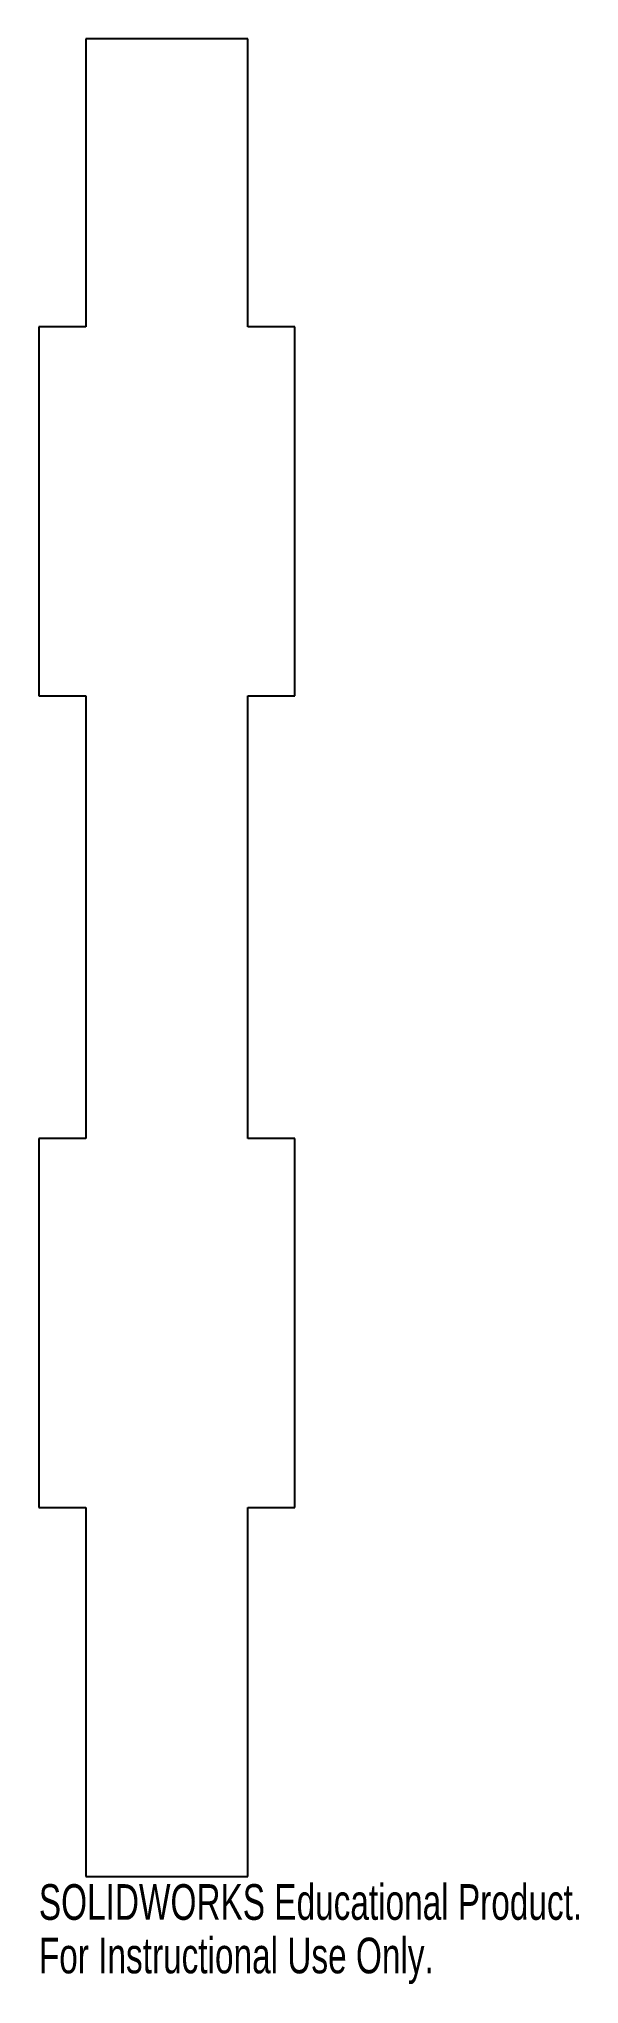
# Model space of a CAD drawing. Header units: millimetres. Extents: x -6 to 67, y -15 to 249.
import ezdxf

# ---------------------------------------------------------------- set-up
doc = ezdxf.new("R2010")
doc.units = ezdxf.units.MM
doc.styles.add('SLDTEXTSTYLE0', font='TXT', dxfattribs={"width": 0.7})

msp = doc.modelspace()

# ---------------------------------------------------------------- linework, layer by layer
at = {"color": 7, "linetype": 'Continuous', "lineweight": 25}
for p, q in [((22, 249), (0, 249)), ((0, 249), (0, 210)), ((22, 210), (22, 249)), ((0, 210), (-6.35, 210)), ((-6.35, 210), (-6.35, 160)), ((28.35, 210), (22, 210)), ((28.35, 160), (28.35, 210)), ((-6.35, 160), (0, 160)), ((0, 160), (0, 100)), ((22, 100), (22, 160)), ((22, 160), (28.35, 160)), ((0, 100), (-6.35, 100)), ((-6.35, 100), (-6.35, 50)), ((28.35, 100), (22, 100)), ((28.35, 50), (28.35, 100)), ((-6.35, 50), (0, 50)), ((0, 50), (0, 0)), ((22, 0), (22, 50)), ((22, 50), (28.35, 50)), ((0, 0), (22, 0))]:
    msp.add_line(p, q, dxfattribs=at)

# ---------------------------------------------------------------- texts
at = {"color": 7, "linetype": 'Continuous', "char_height": 4.8336, "attachment_point": 1, "style": 'SLDTEXTSTYLE0'}
for s, insert in [('SOLIDWORKS Educational Product.', (-6.35, -1.02)), ('For Instructional Use Only.', (-6.35, -8.27))]:
    msp.add_mtext(s, dxfattribs=dict(at, insert=insert))

doc.saveas('drawing.dxf')
